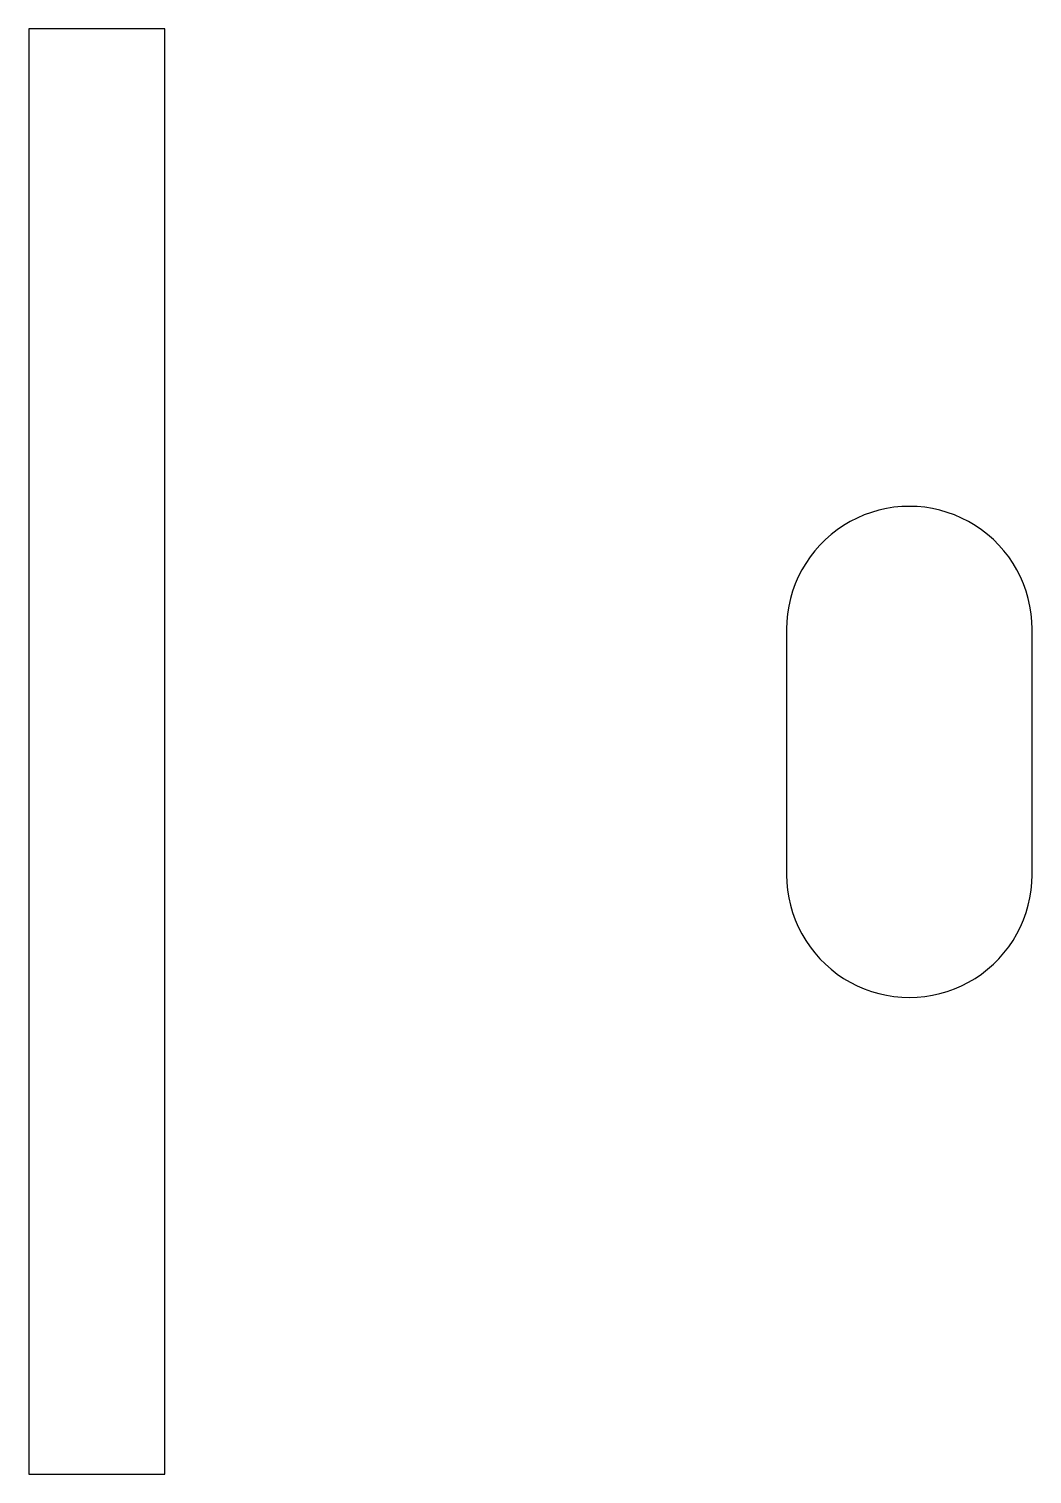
# Model space of a CAD drawing. Header units: metres. Extents: x -32 to 92, y 0 to 178.
import ezdxf

# ---------------------------------------------------------------- set-up
doc = ezdxf.new("R2010")
doc.units = ezdxf.units.M

msp = doc.modelspace()

# ---------------------------------------------------------------- linework, layer by layer
for p, q in [((-15, 177.9), (-31.75, 177.9)), ((-31.75, 177.9), (-31.75, 0)), ((-15, 0), (-15, 177.9)), ((70.2402, 117.688), (69.3943, 117.257)), ((71.1115, 118.065), (70.2402, 117.688)), ((72.0048, 118.386), (71.1115, 118.065)), ((72.9165, 118.651), (72.0048, 118.386)), ((73.8431, 118.858), (72.9165, 118.651)), ((74.7808, 119.007), (73.8431, 118.858)), ((75.726, 119.096), (74.7808, 119.007)), ((76.675, 119.126), (75.726, 119.096)), ((77.6239, 119.096), (76.675, 119.126)), ((78.5692, 119.007), (77.6239, 119.096)), ((79.5069, 118.858), (78.5692, 119.007)), ((80.4334, 118.651), (79.5069, 118.858)), ((81.3452, 118.386), (80.4334, 118.651)), ((82.2385, 118.065), (81.3452, 118.386)), ((83.1098, 117.688), (82.2385, 118.065)), ((83.9557, 117.257), (83.1098, 117.688)), ((67.0416, 115.658), (66.3294, 115.03)), ((67.7918, 116.24), (67.0416, 115.658)), ((68.577, 116.773), (67.7918, 116.24)), ((69.3943, 117.257), (68.577, 116.773)), ((84.7729, 116.773), (83.9557, 117.257)), ((85.5582, 116.24), (84.7729, 116.773)), ((86.3084, 115.658), (85.5582, 116.24)), ((87.0206, 115.03), (86.3084, 115.658)), ((65.6581, 114.359), (65.0302, 113.646)), ((66.3294, 115.03), (65.6581, 114.359)), ((87.6919, 114.359), (87.0206, 115.03)), ((88.3198, 113.646), (87.6919, 114.359)), ((63.9147, 112.111), (63.4314, 111.294)), ((64.4483, 112.896), (63.9147, 112.111)), ((65.0302, 113.646), (64.4483, 112.896)), ((88.9017, 112.896), (88.3198, 113.646)), ((89.4353, 112.111), (88.9017, 112.896)), ((89.9186, 111.294), (89.4353, 112.111)), ((63.0003, 110.448), (62.6233, 109.576)), ((63.4314, 111.294), (63.0003, 110.448)), ((90.3496, 110.448), (89.9186, 111.294)), ((90.7267, 109.576), (90.3496, 110.448)), ((62.3017, 108.683), (62.0368, 107.771)), ((62.6233, 109.576), (62.3017, 108.683)), ((91.0483, 108.683), (90.7267, 109.576)), ((91.3132, 107.771), (91.0483, 108.683)), ((61.8297, 106.845), (61.6812, 105.907)), ((62.0368, 107.771), (61.8297, 106.845)), ((91.5203, 106.845), (91.3132, 107.771)), ((91.6688, 105.907), (91.5203, 106.845)), ((61.5918, 104.962), (61.562, 104.013)), ((61.6812, 105.907), (61.5918, 104.962)), ((91.7582, 104.962), (91.6688, 105.907)), ((91.788, 104.013), (91.7582, 104.962)), ((61.562, 104.013), (61.562, 73.787)), ((91.788, 73.787), (91.788, 104.013)), ((61.562, 73.787), (61.5918, 72.838)), ((91.7582, 72.838), (91.788, 73.787)), ((61.5918, 72.838), (61.6812, 71.8928)), ((61.6812, 71.8928), (61.8297, 70.9551)), ((91.5203, 70.9551), (91.6688, 71.8928)), ((91.6688, 71.8928), (91.7582, 72.838)), ((61.8297, 70.9551), (62.0368, 70.0285)), ((62.0368, 70.0285), (62.3017, 69.1168)), ((91.0483, 69.1168), (91.3132, 70.0285)), ((91.3132, 70.0285), (91.5203, 70.9551)), ((62.3017, 69.1168), (62.6233, 68.2235)), ((62.6233, 68.2235), (63.0003, 67.3522)), ((90.3496, 67.3522), (90.7267, 68.2235)), ((90.7267, 68.2235), (91.0483, 69.1168)), ((63.0003, 67.3522), (63.4314, 66.5063)), ((63.4314, 66.5063), (63.9147, 65.689)), ((89.4353, 65.689), (89.9186, 66.5063)), ((89.9186, 66.5063), (90.3496, 67.3522)), ((63.9147, 65.689), (64.4483, 64.9038)), ((64.4483, 64.9038), (65.0302, 64.1536)), ((65.0302, 64.1536), (65.6581, 63.4414)), ((87.6919, 63.4414), (88.3198, 64.1536)), ((88.3198, 64.1536), (88.9017, 64.9038)), ((88.9017, 64.9038), (89.4353, 65.689)), ((65.6581, 63.4414), (66.3294, 62.7701)), ((66.3294, 62.7701), (67.0416, 62.1422)), ((86.3084, 62.1422), (87.0206, 62.7701)), ((87.0206, 62.7701), (87.6919, 63.4414)), ((67.0416, 62.1422), (67.7918, 61.5603)), ((67.7918, 61.5603), (68.577, 61.0267)), ((68.577, 61.0267), (69.3943, 60.5434)), ((69.3943, 60.5434), (70.2402, 60.1123)), ((83.1098, 60.1123), (83.9557, 60.5434)), ((83.9557, 60.5434), (84.7729, 61.0267)), ((84.7729, 61.0267), (85.5582, 61.5603)), ((85.5582, 61.5603), (86.3084, 62.1422)), ((70.2402, 60.1123), (71.1115, 59.7353)), ((71.1115, 59.7353), (72.0048, 59.4137)), ((72.0048, 59.4137), (72.9165, 59.1488)), ((72.9165, 59.1488), (73.8431, 58.9417)), ((73.8431, 58.9417), (74.7808, 58.7932)), ((74.7808, 58.7932), (75.726, 58.7038)), ((77.6239, 58.7038), (78.5692, 58.7932)), ((78.5692, 58.7932), (79.5069, 58.9417)), ((79.5069, 58.9417), (80.4334, 59.1488)), ((80.4334, 59.1488), (81.3452, 59.4137)), ((81.3452, 59.4137), (82.2385, 59.7353)), ((82.2385, 59.7353), (83.1098, 60.1123)), ((75.726, 58.7038), (76.675, 58.674)), ((76.675, 58.674), (77.6239, 58.7038)), ((-31.75, 0), (-15, 0))]:
    msp.add_line(p, q)

doc.saveas('drawing.dxf')
